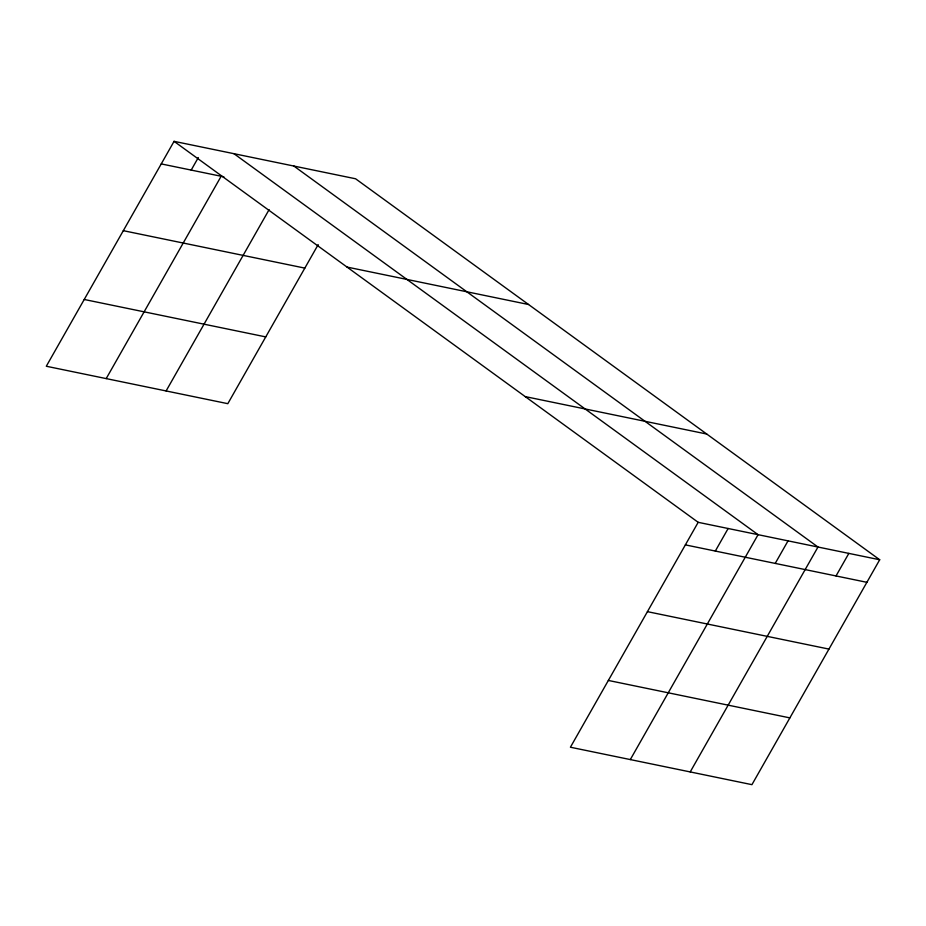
<?xml version="1.0" encoding="UTF-8"?>
<svg xmlns="http://www.w3.org/2000/svg" width="926" height="926" viewBox="0 0 926 926"><rect width="100%" height="100%" fill="white"/><g stroke="black" fill="none" stroke-linecap="round" stroke-linejoin="round"><path stroke-width="1.39" d="M879.7 559.755L698.181 522.322L570.416 747.224L751.935 784.658L879.7 559.755L355.584 178.776L174.065 141.342L46.3 366.245L227.819 403.678L318.174 244.614M191.196 170.083L198.314 157.547M106.201 378.595L221.14 176.264M166.101 390.957L269.107 209.635M715.312 551.063L728.137 528.503M630.317 759.575L758.081 534.672L233.965 153.704M775.212 563.413L788.038 540.853M690.217 771.925L817.982 547.023L293.866 166.055M836.028 575.949L848.841 553.389M161.24 163.914L223.872 176.82M347.019 267.07L528.538 304.504M123.308 230.678L304.828 268.112M84.231 299.48L265.75 336.902M525.227 396.606L706.735 434.028M685.367 544.882L866.886 582.315M647.436 611.658L828.955 649.091M608.347 680.448L789.866 717.882M174.065 141.342L698.181 522.322"/></g></svg>
